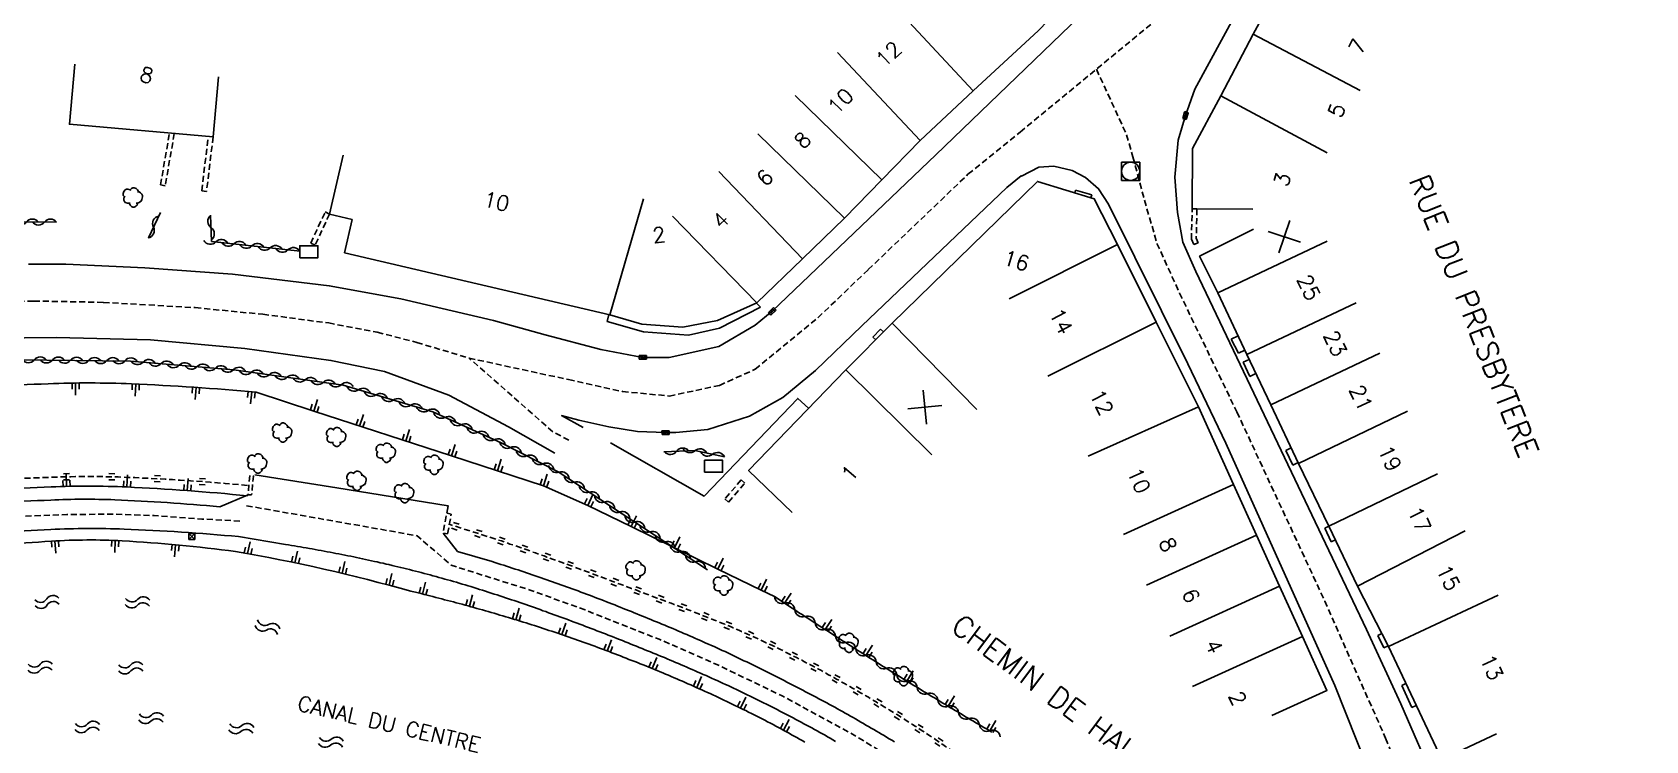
# Model space of a CAD drawing. Header units: millimetres. Extents: x 119599 to 135000, y 124063 to 131000.
# Drawn here: x 134270 to 134403.5, y 130344.7 to 130403.4 of the extents above; entities that cross this region are included whole.
import ezdxf
from ezdxf.enums import TextEntityAlignment as Align

# ---------------------------------------------------------------- set-up
doc = ezdxf.new("R2010")
doc.units = ezdxf.units.MM
doc.linetypes.add('DASHED', pattern=[0.75, 0.5, -0.25])
doc.layers.get('0').update_dxf_attribs({"linetype": 'CONTINUOUS'})
for name, color, linetype in [('W0001', 6, 'DASHED'), ('W0008', 7, 'CONTINUOUS'), ('W0100', 7, 'CONTINUOUS'), ('W0105', 7, 'CONTINUOUS'), ('W0112', 1, 'DASHED'), ('W0211', 2, 'CONTINUOUS'), ('W0220', 5, 'DASHED'), ('W0300', 7, 'CONTINUOUS'), ('W0310', 3, 'CONTINUOUS'), ('W0330', 7, 'CONTINUOUS'), ('W0400', 7, 'CONTINUOUS'), ('W0420', 7, 'CONTINUOUS'), ('W0500', 5, 'DASHED'), ('W0515', 5, 'CONTINUOUS'), ('W0989', 7, 'CONTINUOUS'), ('W0991', 7, 'CONTINUOUS'), ('W1102', 7, 'CONTINUOUS'), ('W1471', 7, 'CONTINUOUS')]:
    doc.layers.add(name, color=color, linetype=linetype)
doc.styles.get("Standard").update_dxf_attribs({"font": 'romans.shx', "width": 0.85})

# ---------------------------------------------------------------- blocks, each defined once
blk = doc.blocks.new('t220o')
at = {"color": 0, "linetype": 'Continuous'}
for p, q in [((-0.25, 0.25), (0.25, 0.25)), ((-0.25, -0.25), (0.25, -0.25))]:
    blk.add_line(p, q, dxfattribs=at)
blk = doc.blocks.new('t500o')
at = {"color": 0, "linetype": 'Continuous'}
for centre, start, end in [((-0.5, 0.625), 216.8699, 323.1301), ((0.5, -0.125), 36.8699, 143.1301), ((0.5, -0.625), 36.8699, 143.1301), ((-0.5, 0.125), 216.8699, 323.1301)]:
    blk.add_arc(centre, 0.625, start, end, dxfattribs=at)
blk = doc.blocks.new('t211o')
at = {"color": 0, "linetype": 'Continuous'}
for p, q in [((-0.29, 0.5), (-0.29, 0)), ((0, 1), (0, 0)), ((0.29, 0.5), (0.29, 0))]:
    blk.add_line(p, q, dxfattribs=at)
blk = doc.blocks.new('t330o')
at = {"color": 0, "linetype": 'Continuous'}
for p, q in [((0.25, -0.25), (-0.25, 0.25)), ((-0.25, -0.25), (0.25, 0.25)), ((-0.25, 0.25), (-0.25, -0.25)), ((0.25, 0.25), (-0.25, 0.25)), ((0.25, -0.25), (0.25, 0.25)), ((-0.25, -0.25), (0.25, -0.25)), ((-0.25, -0.25), (-0.25, -0.25))]:
    blk.add_line(p, q, dxfattribs=at)
blk = doc.blocks.new('t991o')
at = {"color": 0, "linetype": 'Continuous'}
for p, q in [((-1, 1), (1, -1)), ((-1, -1), (1, 1))]:
    blk.add_line(p, q, dxfattribs=at)
blk = doc.blocks.new('T400')
for p, q in [((-0.15, 0.3), (0.15, 0.3)), ((-0.15, -0.25), (-0.15, 0.3)), ((-0.15, 0.15), (0.15, 0.15)), ((-0.15, 0), (0.15, 0)), ((0.15, 0.3), (0.15, -0.25)), ((-0.15, -0.15), (0.15, -0.15)), ((-0.15, -0.25), (-0.15, -0.3)), ((-0.15, -0.3), (0.15, -0.3)), ((0.15, -0.3), (0.15, -0.25))]:
    blk.add_line(p, q)
blk = doc.blocks.new('T420')
for p, q in [((0.75, 0.75), (-0.75, 0.75)), ((-0.75, 0.75), (-0.75, -0.75)), ((0.75, 0.75), (0.75, -0.75)), ((0.75, -0.75), (-0.75, -0.75))]:
    blk.add_line(p, q)
blk.add_ellipse((0, 0), major_axis=(-0.53, 0.53), ratio=1, start_param=3.926991, end_param=10.210176)
blk = doc.blocks.new('T300')
for p, q in [((-0.8, 0.51), (-0.86, 0.34)), ((-0.86, 0.34), (-0.86, 0.17)), ((-0.86, 0.17), (-0.74, 0.06)), ((-0.69, 0.63), (-0.8, 0.51)), ((-0.8, -0.06), (-0.74, 0.06)), ((-0.74, 0.06), (-0.69, 0.11)), ((-0.57, 0.69), (-0.69, 0.63)), ((-0.46, 0.69), (-0.57, 0.69)), ((-0.29, 0.63), (-0.46, 0.69)), ((-0.29, 0.63), (-0.17, 0.74)), ((-0.23, 0.57), (-0.29, 0.63)), ((-0.17, 0.74), (-0.06, 0.8)), ((-0.06, 0.8), (0.06, 0.8)), ((0.06, 0.8), (0.23, 0.74)), ((0.23, 0.74), (0.34, 0.63)), ((0.34, 0.63), (0.4, 0.51)), ((0.46, 0.46), (0.34, 0.46)), ((0.4, 0.51), (0.4, 0.46)), ((0.57, 0.4), (0.46, 0.46)), ((0.57, 0.4), (0.69, 0.29)), ((0.69, 0.29), (0.74, 0.17)), ((0.74, 0.06), (0.69, -0.17)), ((0.74, 0.17), (0.74, 0.06)), ((-0.8, -0.17), (-0.8, -0.06)), ((-0.8, -0.23), (-0.8, -0.17)), ((-0.74, -0.34), (-0.8, -0.23)), ((-0.69, -0.4), (-0.74, -0.34)), ((-0.51, -0.46), (-0.69, -0.4)), ((-0.4, -0.46), (-0.51, -0.46)), ((-0.4, -0.46), (-0.34, -0.46)), ((-0.34, -0.46), (-0.34, -0.4)), ((-0.34, -0.51), (-0.34, -0.46)), ((-0.29, -0.63), (-0.34, -0.51)), ((-0.17, -0.74), (-0.29, -0.63)), ((-0.06, -0.8), (-0.17, -0.74)), ((0.06, -0.8), (-0.06, -0.8)), ((0.17, -0.74), (0.06, -0.8)), ((0.23, -0.69), (0.17, -0.74)), ((0.29, -0.46), (0.23, -0.46)), ((0.29, -0.63), (0.23, -0.69)), ((0.46, -0.4), (0.29, -0.46)), ((0.34, -0.51), (0.29, -0.63)), ((0.34, -0.51), (0.34, -0.46)), ((0.57, -0.34), (0.46, -0.4)), ((0.63, -0.29), (0.57, -0.34)), ((0.69, -0.17), (0.63, -0.29))]:
    blk.add_line(p, q)
blk = doc.blocks.new('t310o')
at = {"color": 0, "linetype": 'Continuous'}
for centre, start, end in [((-0.5, 0.38), 216.8699, 323.1304), ((0.5, -0.37), 36.8699, 143.1303)]:
    blk.add_arc(centre, 0.625, start, end, dxfattribs=at)
blk = doc.blocks.new('T1471')
at = {"color": 0, "linetype": 'Continuous', "flags": 128}
blk.add_lwpolyline([(-0.75, -0.5), (-0.75, 0.5), (0.75, 0.5), (0.75, -0.5), (-0.75, -0.5)], dxfattribs=at)

msp = doc.modelspace()

# ---------------------------------------------------------------- linework, layer by layer
at = {"layer": 'W0001'}
for points in [[(134262.13, 130380.89), (134270.15, 130381.12), (134275.91, 130381.01), (134283.49, 130380.57), (134289.09, 130380.02), (134294.55, 130379.3), (134298.57, 130378.54), (134301.84, 130377.69), (134306.17, 130376.39), (134314.4, 130374.61), (134318.85, 130373.63), (134322.74, 130373.25), (134326.88, 130374.13), (134329.84, 130375.47), (134335.03, 130379.73), (134339.2, 130383.72), (134347.45, 130391.61), (134351.78, 130395.11), (134364.37, 130405.51), (134367.24, 130409.71), (134372.88, 130418.33), (134377.03, 130425.38), (134382.49, 130436.35), (134387.29, 130446.33)], [(134358.08, 130400.31), (134360.58, 130394.88), (134361.1, 130393.07), (134362.05, 130389.47), (134363.09, 130385.89), (134364.95, 130381.78), (134369.7, 130371.93), (134376.98, 130356.27), (134382.01, 130344.91), (134387.85, 130330.34), (134393.22, 130316.71), (134398.3, 130303.99), (134405.16, 130288.76), (134407.21, 130286.02), (134413.31, 130277.25), (134415.3, 130271.97), (134417.77, 130265.6), (134420.53, 130258.34), (134423.81, 130245.08), (134426.7, 130237.97), (134430.25, 130230.12), (134437.53, 130226.9), (134445.5, 130220.7)], [(134314.42, 130369.59), (134313.1, 130370.3), (134306.17, 130376.39)]]:
    msp.add_lwpolyline(points, dxfattribs=at)
at = {"layer": 'W0001', "flags": 128}
for points in [[(134151.45, 130328.23), (134165.59, 130333.49), (134169.85, 130334.49), (134173.22, 130335.17), (134176.16, 130335.33), (134179.9, 130335.54), (134184.1, 130335.8), (134188.42, 130336.64), (134193.61, 130337.99), (134207.77, 130343.77), (134213.7, 130346.49), (134220.98, 130350.71), (134230.27, 130355.59), (134233.73, 130357.15), (134237.8, 130358.49), (134242.29, 130359.81), (134245.93, 130360.63), (134249.63, 130361.24), (134255.13, 130362.1), (134260.43, 130362.8), (134263.82, 130363.08), (134267.31, 130363.23), (134272.89, 130363.44), (134276.65, 130363.47), (134280.11, 130363.35), (134284.05, 130363.07), (134287.32, 130362.89)], [(134287.76, 130364.17), (134301.87, 130361.68), (134304.69, 130359.24), (134311.21, 130357.19), (134315.76, 130355.54), (134321.89, 130353.11), (134326.25, 130351.22), (134332.08, 130348.42), (134337.71, 130345.36), (134341.84, 130342.86), (134346.71, 130339.65), (134350.54, 130336.88), (134355.65, 130332.86), (134359.06, 130329.95), (134362.55, 130326.73), (134366.41, 130322.99), (134369.21, 130320.12), (134374.11, 130314.43), (134377.08, 130310.3), (134380.72, 130304.48), (134386.15, 130294.92), (134390.84, 130286.59), (134394.65, 130279.82), (134399.81, 130270.97), (134402.96, 130266.76)]]:
    msp.add_lwpolyline(points, dxfattribs=at)
at = {"layer": 'W0008'}
for points in [[(134384.68, 130447.69), (134378.51, 130434.78), (134376.17, 130430.05), (134373.91, 130426.01), (134370.27, 130420.72), (134365.89, 130415.05), (134361.77, 130410.17), (134358.13, 130406.11), (134344.79, 130393.23), (134331.25, 130380.27), (134329.84, 130379.13), (134326.84, 130377.36), (134322.71, 130376.45), (134320.55, 130376.45), (134317.08, 130377.11), (134312.46, 130378.31), (134308.18, 130379.51), (134300.52, 130381.3), (134294.59, 130382.39), (134286.59, 130383.33), (134279.34, 130383.87), (134272.8, 130384.16), (134269.72, 130384.16)], [(134386.21, 130340.97), (134383.28, 130347.76), (134380.43, 130353.93), (134366.3, 130383.57), (134365.23, 130385.98), (134364.78, 130388.44), (134364.57, 130391.38), (134364.84, 130394.44), (134365.45, 130396.47), (134366.23, 130398.67), (134374.69, 130414.25), (134378.49, 130421.54), (134380.75, 130426.08), (134387.84, 130440.67), (134389.9, 130444.98)], [(134394.07, 130308.33), (134377.81, 130349.28), (134368.79, 130369.36), (134365.63, 130375.93), (134359.07, 130389.15), (134358.25, 130390.41), (134357.18, 130391.35), (134356.07, 130391.93), (134354.55, 130392.29), (134353.31, 130392.2), (134351.87, 130391.46), (134351.84, 130391.49), (134350.67, 130390.51), (134338.68, 130379.07), (134334.83, 130375.37), (134332.13, 130373.13), (134329.37, 130371.58), (134325.92, 130370.49), (134323.28, 130370.23), (134322.43, 130370.22), (134320.11, 130370.32), (134317.74, 130370.69), (134315.24, 130371.26), (134313.82, 130371.63), (134315.61, 130370.66)], [(134313.26, 130368.53), (134309.43, 130370.69), (134304.48, 130373.32), (134299.18, 130375.29), (134294.73, 130376.2), (134287.61, 130377.2), (134279.81, 130377.9), (134272.03, 130378.1), (134264.05, 130378.01), (134257.8, 130377.53), (134254.34, 130377.17), (134250.09, 130376.63), (134243.64, 130375.48), (134237.1, 130374.05), (134230.03, 130372.15), (134223.61, 130370.11), (134216.69, 130367.51), (134215.18, 130366.87)]]:
    msp.add_lwpolyline(points, dxfattribs=at)
at = {"layer": 'W0008', "flags": 128}
for points in [[(134304.32, 130363.55), (134304.45, 130364.15), (134295.23, 130365.65), (134288.43, 130366.72)], [(134341.36, 130344.62), (134341.15, 130344.75), (134340.94, 130344.88), (134340.72, 130345.01), (134340.51, 130345.13), (134340.3, 130345.26), (134340.08, 130345.39), (134339.87, 130345.51), (134339.66, 130345.64), (134339.44, 130345.76), (134339.23, 130345.89), (134339.01, 130346.01), (134338.8, 130346.14), (134338.58, 130346.26), (134338.37, 130346.39), (134338.15, 130346.51), (134337.94, 130346.63), (134337.72, 130346.75), (134337.5, 130346.88), (134337.29, 130347), (134337.07, 130347.12), (134336.85, 130347.24), (134336.64, 130347.36), (134336.42, 130347.48), (134336.2, 130347.6), (134335.98, 130347.72), (134335.76, 130347.84), (134335.55, 130347.95), (134335.33, 130348.07), (134335.11, 130348.19), (134334.89, 130348.31), (134334.67, 130348.42), (134334.45, 130348.54), (134334.23, 130348.66), (134334.01, 130348.77), (134333.79, 130348.89), (134333.57, 130349), (134333.35, 130349.12), (134333.13, 130349.23), (134332.91, 130349.35), (134332.69, 130349.46), (134332.47, 130349.57), (134332.25, 130349.69), (134332.03, 130349.8), (134331.81, 130349.91), (134331.59, 130350.02), (134331.36, 130350.14), (134331.14, 130350.25), (134330.92, 130350.36), (134330.7, 130350.47), (134330.48, 130350.58), (134330.25, 130350.69), (134330.03, 130350.8), (134329.81, 130350.91), (134329.58, 130351.02), (134329.36, 130351.13), (134329.14, 130351.24), (134328.91, 130351.34), (134328.69, 130351.45), (134328.47, 130351.56), (134328.24, 130351.66), (134328.02, 130351.77), (134327.8, 130351.88), (134327.57, 130351.98), (134327.35, 130352.09), (134327.12, 130352.19), (134326.9, 130352.29), (134326.67, 130352.4), (134326.44, 130352.5), (134326.22, 130352.6), (134325.99, 130352.7), (134325.77, 130352.8), (134325.54, 130352.9), (134325.31, 130353), (134325.09, 130353.1), (134324.86, 130353.2), (134324.63, 130353.3), (134324.41, 130353.4), (134324.18, 130353.5), (134323.95, 130353.6), (134323.72, 130353.7), (134323.5, 130353.79), (134323.27, 130353.89), (134323.04, 130353.99), (134322.81, 130354.08), (134322.58, 130354.18), (134322.36, 130354.28), (134322.13, 130354.37), (134321.9, 130354.47), (134321.67, 130354.56), (134321.44, 130354.65), (134321.21, 130354.75), (134320.98, 130354.84), (134320.75, 130354.94), (134320.52, 130355.03), (134320.29, 130355.12), (134320.06, 130355.22), (134319.83, 130355.31), (134319.6, 130355.4), (134319.37, 130355.49), (134319.14, 130355.58), (134318.91, 130355.67), (134318.68, 130355.77), (134318.45, 130355.86), (134318.22, 130355.95), (134317.99, 130356.04), (134317.76, 130356.13), (134317.53, 130356.22), (134317.29, 130356.31), (134317.06, 130356.4), (134316.82, 130356.49), (134316.59, 130356.58), (134316.36, 130356.67), (134316.12, 130356.76), (134315.89, 130356.85), (134315.65, 130356.93), (134315.42, 130357.02), (134315.18, 130357.11), (134314.95, 130357.2), (134314.71, 130357.28), (134314.48, 130357.37), (134314.24, 130357.45), (134314.01, 130357.54), (134313.77, 130357.62), (134313.53, 130357.71), (134313.3, 130357.79), (134313.06, 130357.88), (134312.83, 130357.96), (134312.59, 130358.04), (134312.35, 130358.12), (134312.12, 130358.21), (134311.88, 130358.29), (134311.64, 130358.37), (134311.4, 130358.45), (134311.17, 130358.53), (134310.93, 130358.61), (134310.69, 130358.69), (134310.45, 130358.77), (134310.22, 130358.85), (134309.98, 130358.93), (134309.74, 130359.01), (134309.5, 130359.08), (134309.26, 130359.16), (134309.03, 130359.24), (134308.79, 130359.31), (134308.55, 130359.39), (134308.31, 130359.47), (134308.07, 130359.54), (134305.21, 130360.38), (134304.02, 130361.91)], [(134287.1, 130361.61), (134290.98, 130360.95), (134291.22, 130360.92), (134291.47, 130360.88), (134291.72, 130360.84), (134291.96, 130360.8), (134292.21, 130360.76), (134292.45, 130360.71), (134292.7, 130360.67), (134292.95, 130360.63), (134293.19, 130360.59), (134293.44, 130360.54), (134293.68, 130360.5), (134293.93, 130360.46), (134294.17, 130360.41), (134294.42, 130360.36), (134294.66, 130360.32), (134294.91, 130360.27), (134295.15, 130360.22), (134295.4, 130360.18), (134295.64, 130360.13), (134295.89, 130360.08), (134296.13, 130360.03), (134296.38, 130359.98), (134296.62, 130359.93), (134296.86, 130359.88), (134297.11, 130359.83), (134297.35, 130359.78), (134297.6, 130359.72), (134297.84, 130359.67), (134298.08, 130359.62), (134298.33, 130359.56), (134298.57, 130359.51), (134298.81, 130359.45), (134299.06, 130359.4), (134299.3, 130359.34), (134299.54, 130359.29), (134299.79, 130359.23), (134300.03, 130359.17), (134300.27, 130359.11), (134300.51, 130359.05), (134300.76, 130359), (134301, 130358.94), (134301.24, 130358.88), (134301.48, 130358.81), (134301.73, 130358.75), (134301.97, 130358.69), (134302.21, 130358.63), (134302.45, 130358.56), (134302.7, 130358.5), (134302.94, 130358.44), (134303.18, 130358.37), (134303.43, 130358.3), (134303.67, 130358.24), (134303.91, 130358.17), (134304.15, 130358.1), (134304.39, 130358.03), (134304.63, 130357.97), (134304.88, 130357.9), (134305.12, 130357.83), (134305.36, 130357.75), (134305.6, 130357.68), (134305.84, 130357.61), (134306.08, 130357.54), (134306.32, 130357.47), (134306.56, 130357.39), (134306.8, 130357.32), (134307.04, 130357.24), (134307.28, 130357.17), (134307.52, 130357.09), (134307.76, 130357.02), (134308, 130356.94), (134308.24, 130356.86), (134308.48, 130356.79), (134308.71, 130356.71), (134308.95, 130356.63), (134309.19, 130356.55), (134309.43, 130356.47), (134309.67, 130356.39), (134309.9, 130356.31), (134310.14, 130356.23), (134310.38, 130356.15), (134310.62, 130356.07), (134310.85, 130355.99), (134311.09, 130355.9), (134311.33, 130355.82), (134311.57, 130355.74), (134311.8, 130355.65), (134312.04, 130355.57), (134312.28, 130355.48), (134312.51, 130355.4), (134312.75, 130355.31), (134312.99, 130355.23), (134313.22, 130355.14), (134313.46, 130355.06), (134313.69, 130354.97), (134313.93, 130354.88), (134314.16, 130354.8), (134314.4, 130354.71), (134314.64, 130354.62), (134314.87, 130354.53), (134315.11, 130354.44), (134315.34, 130354.36), (134315.58, 130354.27), (134315.81, 130354.18), (134316.04, 130354.09), (134316.28, 130354), (134316.51, 130353.91), (134316.75, 130353.82), (134316.98, 130353.73), (134317.22, 130353.64), (134317.45, 130353.55), (134317.68, 130353.46), (134317.92, 130353.37), (134318.15, 130353.28), (134318.38, 130353.18), (134318.62, 130353.09), (134318.85, 130353), (134319.08, 130352.91), (134319.32, 130352.82), (134319.55, 130352.72), (134319.78, 130352.63), (134320.01, 130352.54), (134320.25, 130352.44), (134320.48, 130352.35), (134320.71, 130352.25), (134320.94, 130352.16), (134321.18, 130352.07), (134321.41, 130351.97), (134321.64, 130351.87), (134321.87, 130351.78), (134322.1, 130351.68), (134322.33, 130351.59), (134322.56, 130351.49), (134322.8, 130351.39), (134323.03, 130351.3), (134323.26, 130351.2), (134323.49, 130351.1), (134323.72, 130351), (134323.95, 130350.9), (134324.18, 130350.8), (134324.41, 130350.7), (134324.64, 130350.6), (134324.87, 130350.5), (134325.1, 130350.4), (134325.33, 130350.3), (134325.55, 130350.2), (134325.78, 130350.1), (134326.01, 130350), (134326.24, 130349.89), (134326.47, 130349.79), (134326.7, 130349.69), (134326.92, 130349.58), (134327.15, 130349.48), (134327.38, 130349.37), (134327.61, 130349.27), (134327.83, 130349.16), (134328.06, 130349.05), (134328.29, 130348.95), (134328.51, 130348.84), (134328.74, 130348.73), (134328.97, 130348.63), (134329.19, 130348.52), (134329.42, 130348.41), (134329.64, 130348.3), (134329.87, 130348.19), (134330.1, 130348.08), (134330.32, 130347.97), (134330.54, 130347.85), (134330.77, 130347.74), (134330.99, 130347.63), (134331.22, 130347.52), (134331.44, 130347.4), (134331.66, 130347.29), (134331.89, 130347.17), (134332.11, 130347.06), (134332.33, 130346.94), (134332.55, 130346.83), (134332.77, 130346.71), (134332.99, 130346.6), (134333.21, 130346.48), (134333.43, 130346.36), (134333.65, 130346.24), (134333.87, 130346.12), (134334.09, 130346), (134334.31, 130345.89), (134334.53, 130345.77), (134334.75, 130345.64), (134334.96, 130345.52), (134335.18, 130345.4), (134335.4, 130345.28), (134335.62, 130345.16), (134335.83, 130345.03), (134336.05, 130344.91), (134336.26, 130344.79), (134336.48, 130344.66)]]:
    msp.add_lwpolyline(points, dxfattribs=at)
for points in [[(134287.88, 130365.08), (134285.53, 130364.08, 0.012971), (134276.85, 130364.66, 0.021321), (134271.56, 130364.64, 0.001346), (134262.66, 130364.21, 0.007776), (134261.13, 130364.11, 0.013399), (134256.74, 130363.63, 0.00746), (134248.9, 130362.44, 0.025658), (134237.82, 130360, 0.046145), (134231.91, 130357.78, 0.005096), (134225.97, 130354.82, 0.004648), (134219.53, 130351.44), (134211.53, 130347.16), (134208.23, 130346.16), (134206.61, 130346.85)], [(134287.1, 130361.61, 0.013757), (134277.62, 130362.23, 0.021506), (134271.55, 130362.2, 0.001161), (134262.89, 130361.77, 0.007143), (134261.48, 130361.67, 0.013749), (134259.97, 130361.51, 0.001939), (134249.32, 130360.01, 0.033967), (134242.58, 130358.56), (134232.14, 130355.08), (134232.24, 130354.59)]]:
    msp.add_lwpolyline(points, format="xyb", dxfattribs=at)
at = {"layer": 'W0100'}
for p, q in [((134295.74, 130393.19), (134294.61, 130388.32)), ((134296.49, 130387.88), (134294.61, 130388.32)), ((134296.49, 130387.88), (134295.85, 130385.11))]:
    msp.add_line(p, q, dxfattribs=at)
for points in [[(134371.01, 130388.72), (134366.01, 130388.74), (134366.03, 130393.75), (134368.38, 130398.12), (134371.06, 130403.21), (134373.96, 130408.62), (134376.83, 130414.03), (134382.5, 130424.6), (134386.47, 130432.06), (134390.18, 130439.24), (134392.7, 130444.16)], [(134357.11, 130407.53), (134353.28, 130403.53), (134347.87, 130398.51), (134343.5, 130394.41), (134340.32, 130391.15), (134337.24, 130387.98), (134333.75, 130384.62), (134329.98, 130380.96), (134326.73, 130379.51), (134323.85, 130378.96), (134320.47, 130379.2), (134317.81, 130379.97), (134295.85, 130385.11)], [(134285.43, 130399.68), (134284.99, 130394.7), (134273.1, 130395.75), (134273.54, 130400.73)], [(134372.6, 130346.81), (134377.15, 130348.87), (134375.14, 130353.33), (134373.24, 130357.5), (134371.32, 130361.73), (134369.42, 130365.92), (134366.52, 130372.37), (134363.02, 130379.37), (134359.81, 130385.79), (134357.9, 130389.58), (134353.2, 130391.02), (134341.19, 130379.29), (134337.35, 130375.41), (134329.3, 130367.08), (134332.89, 130363.61)], [(134391.17, 130345.28), (134386.65, 130343.15), (134382.26, 130352.51), (134379.68, 130357.52), (134377.3, 130362.47), (134374.8, 130367.67), (134372.5, 130372.53), (134370.53, 130376.7), (134368.12, 130381.79), (134366.61, 130384.83), (134371.08, 130387.06)]]:
    msp.add_lwpolyline(points, dxfattribs=at)
at = {"layer": 'W0105'}
for p, q in [((134356.28, 130390.07), (134356.35, 130390.3)), ((134356.35, 130390.3), (134357.69, 130389.91)), ((134357.62, 130389.66), (134357.69, 130389.91)), ((134329.94, 130380.94), (134330.27, 130380.6)), ((134317.72, 130379.99), (134317.59, 130379.41)), ((134340.22, 130378.8), (134339.59, 130378.13)), ((134339.82, 130377.91), (134339.59, 130378.13)), ((134340.46, 130378.56), (134340.22, 130378.8)), ((134369.8, 130378.24), (134369.22, 130377.97)), ((134369.22, 130377.97), (134369.83, 130376.79)), ((134370.36, 130377.05), (134369.83, 130376.79)), ((134370.72, 130376.29), (134370.22, 130376.06)), ((134370.22, 130376.06), (134370.76, 130374.88)), ((134371.27, 130375.13), (134370.76, 130374.88)), ((134374.2, 130368.95), (134373.76, 130368.74)), ((134373.76, 130368.74), (134374.33, 130367.53)), ((134374.77, 130367.74), (134374.33, 130367.53)), ((134377.3, 130362.47), (134376.98, 130362.32)), ((134376.98, 130362.32), (134377.51, 130361.18)), ((134377.85, 130361.34), (134377.51, 130361.18)), ((134381.7, 130353.59), (134381.37, 130353.42)), ((134381.37, 130353.42), (134381.85, 130352.39)), ((134382.22, 130352.58), (134381.85, 130352.39)), ((134383.69, 130349.46), (134383.34, 130349.29)), ((134383.34, 130349.29), (134384.18, 130347.47)), ((134384.54, 130347.64), (134384.18, 130347.47))]:
    msp.add_line(p, q, dxfattribs=at)
for points in [[(134317.59, 130379.41), (134320.6, 130378.56), (134324.31, 130378.3), (134326.88, 130378.87), (134330.27, 130380.6)], [(134334.25, 130372.26), (134333.37, 130373.06), (134325.63, 130364.97), (134317.86, 130369.39)]]:
    msp.add_lwpolyline(points, dxfattribs=at)
at = {"layer": 'W0112'}
for p, q in [((134280.64, 130390.73), (134281.37, 130395.02)), ((134281.77, 130394.99), (134281.03, 130390.66)), ((134284.04, 130390.24), (134284.59, 130394.74)), ((134284.99, 130394.7), (134284.44, 130390.19)), ((134281.03, 130390.66), (134280.64, 130390.73)), ((134284.44, 130390.19), (134284.04, 130390.24)), ((134365.94, 130386.24), (134366, 130388.75)), ((134294.62, 130388.32), (134293.42, 130385.74)), ((134293.42, 130385.74), (134293.06, 130385.91)), ((134366.14, 130385.79), (134365.94, 130386.24)), ((134328.69, 130366.31), (134327.33, 130364.73)), ((134327.33, 130364.73), (134327.64, 130364.47))]:
    msp.add_line(p, q, dxfattribs=at)
for points in [[(134293.06, 130385.91), (134294.26, 130388.49), (134294.62, 130388.32)], [(134366, 130388.75), (134366.4, 130388.74), (134366.34, 130386.32)], [(134366.34, 130386.32), (134366.5, 130385.95), (134366.14, 130385.79)], [(134327.64, 130364.47), (134328.99, 130366.05), (134328.69, 130366.31)]]:
    msp.add_lwpolyline(points, dxfattribs=at)
at = {"layer": 'W0112', "flags": 128}
for points in [[(134288.02, 130366.66), (134287.88, 130365.08), (134288.17, 130365.06), (134288.32, 130366.63)], [(134304.39, 130361.85), (134304.69, 130363.48), (134304.32, 130363.55), (134304.02, 130361.91)]]:
    msp.add_lwpolyline(points, close=True, dxfattribs=at)
at = {"layer": 'W0211'}
msp.add_lwpolyline([(134288.56, 130373.56, 0.012715), (134278.23, 130374.26, 0.020265), (134271.35, 130374.27, 0.000986), (134262.07, 130373.89, 0.005645), (134260.28, 130373.79, 0.012507), (134254.98, 130373.31, 0.008206), (134247.29, 130372.29, 0.033097), (134236.12, 130369.86, 0.04443), (134227.61, 130366.56, 0.006027), (134220.57, 130362.98, 0.007144), (134214.65, 130359.77), (134205.02, 130354.37), (134204.13, 130353.88), (134198.62, 130352.21)], format="xyb", dxfattribs=at)
at = {"layer": 'W0211', "flags": 128}
msp.add_lwpolyline([(134288.56, 130373.56), (134293.31, 130372.01), (134304.72, 130368.3), (134312.33, 130365.82), (134315.98, 130364.2), (134319.57, 130362.44), (134323.17, 130360.69), (134326.76, 130358.93), (134330.35, 130357.18), (134331.45, 130356.65), (134331.65, 130356.51), (134331.86, 130356.37), (134332.07, 130356.24), (134332.28, 130356.1), (134332.48, 130355.96), (134332.69, 130355.83), (134332.9, 130355.69), (134333.11, 130355.56), (134333.31, 130355.42), (134333.52, 130355.28), (134333.73, 130355.15), (134333.94, 130355.01), (134334.15, 130354.88), (134334.36, 130354.74), (134334.56, 130354.61), (134334.77, 130354.47), (134334.98, 130354.34), (134335.19, 130354.2), (134335.4, 130354.07), (134335.61, 130353.93), (134335.82, 130353.8), (134336.03, 130353.66), (134336.23, 130353.53), (134336.44, 130353.4), (134336.65, 130353.26), (134336.86, 130353.13), (134337.07, 130352.99), (134337.28, 130352.86), (134337.49, 130352.73), (134337.7, 130352.59), (134337.91, 130352.46), (134338.12, 130352.33), (134338.33, 130352.19), (134338.54, 130352.06), (134338.75, 130351.93), (134338.96, 130351.8), (134339.17, 130351.66), (134339.38, 130351.53), (134339.59, 130351.4), (134339.8, 130351.27), (134340.01, 130351.13), (134340.22, 130351), (134340.43, 130350.87), (134340.64, 130350.74), (134340.85, 130350.61), (134341.06, 130350.48), (134341.27, 130350.34), (134341.48, 130350.21), (134341.69, 130350.08), (134341.91, 130349.95), (134342.12, 130349.82), (134342.33, 130349.69), (134342.54, 130349.56), (134342.76, 130349.42), (134342.97, 130349.29), (134343.18, 130349.16), (134343.4, 130349.03), (134343.61, 130348.9), (134343.82, 130348.77), (134344.04, 130348.64), (134344.25, 130348.51), (134344.46, 130348.38), (134344.68, 130348.25), (134344.89, 130348.12), (134345.11, 130347.99), (134345.32, 130347.86), (134345.53, 130347.73), (134345.75, 130347.6), (134345.96, 130347.47), (134346.18, 130347.34), (134346.39, 130347.22), (134346.61, 130347.09), (134346.82, 130346.96), (134347.04, 130346.83), (134347.25, 130346.7), (134347.47, 130346.58), (134347.68, 130346.45), (134347.9, 130346.32), (134348.11, 130346.19), (134348.33, 130346.07), (134348.55, 130345.94), (134348.76, 130345.81), (134348.98, 130345.69), (134349.19, 130345.56), (134349.41, 130345.43)], dxfattribs=at)
msp.add_lwpolyline([(134287.82, 130364.99, 0.013766), (134277.86, 130365.72, 0.021868), (134271.58, 130365.73, 0.00102), (134262.38, 130365.32, 0.006016), (134260.82, 130365.22, 0.011624), (134256.03, 130364.77, 0.007467), (134248.6, 130363.79, 0.031343), (134238.22, 130361.58, 0.045042), (134231.31, 130358.96, 0.005879), (134224.71, 130355.66, 0.006485), (134218.81, 130352.52), (134208.36, 130346.78), (134207.92, 130347.12)], format="xyb", dxfattribs=at)
at = {"layer": 'W0220', "flags": 128}
msp.add_lwpolyline([(134287.84, 130365.85, 0.012715), (134277.9, 130366.52, 0.020265), (134271.65, 130366.53, 0.000986), (134262.4, 130366.15, 0.005645), (134260.78, 130366.07, 0.012507), (134255.88, 130365.62, 0.008206), (134248.43, 130364.63, 0.033097), (134238.26, 130362.42, 0.04443), (134231.03, 130359.62, 0.006027), (134224.16, 130356.12, 0.007144), (134218.44, 130353.02), (134207.92, 130347.12)], format="xyb", dxfattribs=at)
msp.add_lwpolyline([(134381.23, 130309.14), (134381.1, 130309.35), (134380.97, 130309.56), (134380.84, 130309.78), (134380.7, 130309.99), (134380.57, 130310.2), (134380.44, 130310.41), (134380.3, 130310.62), (134380.17, 130310.83), (134380.03, 130311.04), (134379.9, 130311.25), (134379.76, 130311.46), (134379.63, 130311.67), (134379.49, 130311.88), (134379.35, 130312.09), (134379.21, 130312.3), (134379.07, 130312.5), (134378.93, 130312.71), (134378.79, 130312.92), (134378.65, 130313.12), (134378.51, 130313.33), (134378.36, 130313.53), (134378.22, 130313.74), (134378.08, 130313.94), (134377.93, 130314.15), (134377.79, 130314.35), (134377.64, 130314.55), (134377.5, 130314.76), (134377.35, 130314.96), (134377.2, 130315.16), (134377.05, 130315.36), (134376.9, 130315.56), (134376.75, 130315.76), (134376.6, 130315.96), (134376.45, 130316.16), (134376.3, 130316.36), (134376.15, 130316.55), (134376, 130316.75), (134375.85, 130316.94), (134375.69, 130317.14), (134375.54, 130317.33), (134375.38, 130317.52), (134375.23, 130317.71), (134375.07, 130317.91), (134374.91, 130318.1), (134374.75, 130318.29), (134374.59, 130318.47), (134374.43, 130318.66), (134374.27, 130318.85), (134374.11, 130319.04), (134373.95, 130319.23), (134373.78, 130319.41), (134373.62, 130319.6), (134373.46, 130319.78), (134373.29, 130319.97), (134373.12, 130320.15), (134372.96, 130320.33), (134372.79, 130320.52), (134372.62, 130320.7), (134372.45, 130320.89), (134372.27, 130321.07), (134372.1, 130321.25), (134371.93, 130321.43), (134371.76, 130321.62), (134371.59, 130321.8), (134371.41, 130321.98), (134371.24, 130322.16), (134371.06, 130322.34), (134370.89, 130322.52), (134370.71, 130322.7), (134370.54, 130322.87), (134370.36, 130323.05), (134370.19, 130323.23), (134370.01, 130323.41), (134369.83, 130323.58), (134369.66, 130323.76), (134369.48, 130323.94), (134369.3, 130324.11), (134369.12, 130324.29), (134368.95, 130324.47), (134368.77, 130324.64), (134368.59, 130324.82), (134368.41, 130324.99), (134368.23, 130325.17), (134368.05, 130325.34), (134367.87, 130325.52), (134367.69, 130325.69), (134367.51, 130325.86), (134367.33, 130326.04), (134367.15, 130326.21), (134366.97, 130326.39), (134366.79, 130326.56), (134366.61, 130326.74), (134366.43, 130326.91), (134366.25, 130327.08), (134366.07, 130327.26), (134365.89, 130327.43), (134365.71, 130327.6), (134365.53, 130327.78), (134365.35, 130327.95), (134365.17, 130328.13), (134364.99, 130328.3), (134364.81, 130328.47), (134364.63, 130328.65), (134364.45, 130328.82), (134364.27, 130328.99), (134364.09, 130329.17), (134363.91, 130329.34), (134363.73, 130329.51), (134363.55, 130329.69), (134363.37, 130329.86), (134363.19, 130330.03), (134363.01, 130330.2), (134362.83, 130330.38), (134362.65, 130330.55), (134362.47, 130330.72), (134362.29, 130330.89), (134362.1, 130331.06), (134361.92, 130331.23), (134361.74, 130331.4), (134361.56, 130331.58), (134361.37, 130331.74), (134361.19, 130331.91), (134361.01, 130332.08), (134360.82, 130332.25), (134360.64, 130332.42), (134360.45, 130332.59), (134360.27, 130332.76), (134360.08, 130332.92), (134359.89, 130333.09), (134359.71, 130333.25), (134359.52, 130333.42), (134359.33, 130333.59), (134359.14, 130333.75), (134358.95, 130333.92), (134358.76, 130334.08), (134358.56, 130334.25), (134358.37, 130334.41), (134358.18, 130334.58), (134357.99, 130334.74), (134357.79, 130334.9), (134357.6, 130335.07), (134357.41, 130335.23), (134357.21, 130335.39), (134357.02, 130335.55), (134356.82, 130335.71), (134356.63, 130335.88), (134356.43, 130336.04), (134356.24, 130336.2), (134356.04, 130336.36), (134355.84, 130336.51), (134355.65, 130336.67), (134355.45, 130336.83), (134355.25, 130336.99), (134355.05, 130337.15), (134354.85, 130337.3), (134354.66, 130337.46), (134354.46, 130337.62), (134354.26, 130337.77), (134354.06, 130337.93), (134353.86, 130338.08), (134353.66, 130338.23), (134353.46, 130338.39), (134353.26, 130338.54), (134353.06, 130338.7), (134352.86, 130338.85), (134352.66, 130339), (134352.46, 130339.16), (134352.26, 130339.31), (134352.06, 130339.47), (134351.86, 130339.62), (134351.67, 130339.77), (134351.47, 130339.92), (134351.27, 130340.08), (134351.07, 130340.23), (134350.87, 130340.38), (134350.66, 130340.54), (134350.46, 130340.69), (134350.26, 130340.84), (134350.06, 130340.99), (134349.86, 130341.14), (134349.66, 130341.29), (134349.46, 130341.44), (134349.26, 130341.59), (134349.06, 130341.75), (134348.85, 130341.9), (134348.65, 130342.04), (134348.45, 130342.19), (134348.25, 130342.34), (134348.04, 130342.49), (134347.84, 130342.64), (134347.64, 130342.79), (134347.43, 130342.94), (134347.23, 130343.08), (134347.02, 130343.23), (134346.82, 130343.38), (134346.61, 130343.52), (134346.41, 130343.67), (134346.2, 130343.81), (134346, 130343.96), (134345.79, 130344.1), (134345.58, 130344.24), (134345.38, 130344.39), (134345.17, 130344.53), (134344.96, 130344.67), (134344.75, 130344.81), (134344.55, 130344.95), (134344.34, 130345.09), (134344.13, 130345.23), (134343.92, 130345.37), (134343.71, 130345.51), (134343.5, 130345.65), (134343.28, 130345.79), (134343.07, 130345.92), (134342.86, 130346.06), (134342.65, 130346.2), (134342.43, 130346.33), (134342.22, 130346.47), (134342.01, 130346.6), (134341.79, 130346.74), (134341.58, 130346.87), (134341.37, 130347), (134341.15, 130347.14), (134340.94, 130347.27), (134340.72, 130347.4), (134340.51, 130347.53), (134340.29, 130347.66), (134340.07, 130347.79), (134339.86, 130347.92), (134339.64, 130348.05), (134339.42, 130348.18), (134339.21, 130348.31), (134338.99, 130348.44), (134338.77, 130348.57), (134338.55, 130348.69), (134338.34, 130348.82), (134338.12, 130348.95), (134337.9, 130349.07), (134337.68, 130349.2), (134337.46, 130349.32), (134337.24, 130349.45), (134337.02, 130349.57), (134336.8, 130349.69), (134336.58, 130349.82), (134336.36, 130349.94), (134336.14, 130350.06), (134335.92, 130350.18), (134335.7, 130350.3), (134335.48, 130350.42), (134335.26, 130350.54), (134335.03, 130350.66), (134334.81, 130350.78), (134334.59, 130350.9), (134334.37, 130351.02), (134334.14, 130351.13), (134333.92, 130351.25), (134333.69, 130351.37), (134333.47, 130351.48), (134333.25, 130351.6), (134333.02, 130351.71), (134332.8, 130351.83), (134332.57, 130351.94), (134332.34, 130352.05), (134332.12, 130352.17), (134331.89, 130352.28), (134331.67, 130352.39), (134331.44, 130352.5), (134331.21, 130352.61), (134330.98, 130352.72), (134330.76, 130352.83), (134330.53, 130352.94), (134330.3, 130353.04), (134330.08, 130353.15), (134329.85, 130353.25), (134329.62, 130353.36), (134329.39, 130353.46), (134329.16, 130353.56), (134328.93, 130353.66), (134328.71, 130353.76), (134328.48, 130353.86), (134328.25, 130353.96), (134328.02, 130354.06), (134327.79, 130354.16), (134327.55, 130354.25), (134327.32, 130354.35), (134327.09, 130354.45), (134326.86, 130354.54), (134326.63, 130354.64), (134326.4, 130354.73), (134326.17, 130354.82), (134325.93, 130354.92), (134325.7, 130355.01), (134325.47, 130355.1), (134325.24, 130355.19), (134325, 130355.28), (134324.77, 130355.37), (134324.54, 130355.46), (134324.3, 130355.55), (134324.07, 130355.64), (134323.84, 130355.73), (134323.6, 130355.82), (134323.37, 130355.91), (134323.13, 130356), (134322.9, 130356.09), (134322.67, 130356.17), (134322.43, 130356.26), (134322.2, 130356.35), (134321.96, 130356.44), (134321.73, 130356.52), (134321.5, 130356.61), (134321.26, 130356.7), (134321.03, 130356.79), (134320.79, 130356.87), (134320.56, 130356.96), (134320.32, 130357.05), (134320.09, 130357.14), (134319.86, 130357.23), (134319.62, 130357.31), (134319.39, 130357.4), (134319.15, 130357.49), (134318.92, 130357.58), (134318.68, 130357.67), (134318.45, 130357.75), (134318.22, 130357.84), (134317.98, 130357.93), (134317.75, 130358.02), (134317.52, 130358.11), (134317.28, 130358.2), (134317.05, 130358.29), (134316.82, 130358.37), (134316.59, 130358.46), (134316.35, 130358.55), (134316.12, 130358.64), (134315.88, 130358.72), (134315.65, 130358.81), (134315.42, 130358.9), (134315.18, 130358.98), (134314.95, 130359.07), (134314.72, 130359.16), (134314.48, 130359.24), (134314.25, 130359.33), (134314.01, 130359.41), (134313.78, 130359.5), (134313.55, 130359.58), (134313.31, 130359.67), (134313.08, 130359.75), (134312.84, 130359.84), (134312.61, 130359.92), (134312.37, 130360.01), (134312.14, 130360.09), (134311.9, 130360.17), (134311.67, 130360.26), (134311.43, 130360.34), (134311.2, 130360.43), (134310.96, 130360.51), (134310.73, 130360.59), (134310.49, 130360.67), (134310.26, 130360.76), (134310.02, 130360.84), (134309.79, 130360.92), (134309.55, 130361), (134309.32, 130361.09), (134309.08, 130361.17), (134308.85, 130361.25), (134308.61, 130361.33), (134304.53, 130362.63)], dxfattribs=at)
at = {"layer": 'W0310'}
msp.add_line((134279.63, 130386.34), (134280.63, 130388.46), dxfattribs=at)
for points in [[(134272.03, 130387.65), (134267.29, 130387.68), (134260.37, 130387.49), (134253.9, 130387.19)], [(134292.18, 130385.24), (134284.86, 130386.06), (134284.77, 130388.24)], [(134261.7, 130375.96), (134261.7, 130375.96), (134268.92, 130376.26), (134278.14, 130376.15), (134286.7, 130375.42), (134295.74, 130374.15), (134303.16, 130371.93), (134308.81, 130369.38), (134313.55, 130366.98), (134325.9, 130358.87)], [(134327.3, 130368.23), (134324.84, 130368.73), (134322.28, 130368.63)]]:
    msp.add_lwpolyline(points, dxfattribs=at)
at = {"layer": 'W0515', "flags": 128}
for points in [[(134286.85, 130360.38, 0.018893), (134277.47, 130361.26, 0.030311), (134271.6, 130361.23, 0.001068), (134263.19, 130360.67, 0.005408), (134261.53, 130360.53, 0.007966), (134259.8, 130360.35, 0.001348), (134249.59, 130359.06, 0.037505), (134242.9, 130357.68, 0.025753), (134232.42, 130354.12)], [(134286.85, 130360.38, -0.025171), (134301.35, 130357.1), (134301.47, 130357.07), (134301.72, 130357.01), (134301.96, 130356.95), (134302.2, 130356.89), (134302.45, 130356.83), (134302.69, 130356.77), (134302.93, 130356.71), (134303.17, 130356.64), (134303.42, 130356.58), (134303.66, 130356.52), (134303.9, 130356.46), (134304.14, 130356.39), (134304.38, 130356.33), (134304.63, 130356.26), (134304.87, 130356.2), (134305.11, 130356.14), (134305.35, 130356.07), (134305.59, 130356.01), (134305.83, 130355.94), (134306.08, 130355.87), (134306.32, 130355.81), (134306.56, 130355.74), (134306.8, 130355.67), (134307.04, 130355.6), (134307.28, 130355.54), (134307.52, 130355.47), (134307.76, 130355.4), (134308, 130355.33), (134308.24, 130355.26), (134308.48, 130355.19), (134308.72, 130355.12), (134308.96, 130355.05), (134309.2, 130354.98), (134309.44, 130354.91), (134309.68, 130354.83), (134309.92, 130354.76), (134310.16, 130354.69), (134310.4, 130354.61), (134310.64, 130354.54), (134310.88, 130354.47), (134311.12, 130354.39), (134311.36, 130354.32), (134311.59, 130354.24), (134311.83, 130354.16), (134312.07, 130354.09), (134312.31, 130354.01), (134312.55, 130353.93), (134312.78, 130353.85), (134313.02, 130353.77), (134313.26, 130353.7), (134313.5, 130353.62), (134313.73, 130353.53), (134313.97, 130353.45), (134314.21, 130353.37), (134314.44, 130353.29), (134314.68, 130353.21), (134314.92, 130353.12), (134315.15, 130353.04), (134315.39, 130352.96), (134315.62, 130352.87), (134315.86, 130352.79), (134316.1, 130352.7), (134316.33, 130352.61), (134316.57, 130352.53), (134316.81, 130352.44), (134317.04, 130352.35), (134317.28, 130352.26), (134317.52, 130352.18), (134317.75, 130352.09), (134317.99, 130352), (134318.22, 130351.91), (134318.46, 130351.82), (134318.69, 130351.73), (134318.93, 130351.64), (134319.16, 130351.55), (134319.4, 130351.45), (134319.63, 130351.36), (134319.87, 130351.27), (134320.1, 130351.18), (134320.33, 130351.08), (134320.57, 130350.99), (134320.8, 130350.9), (134321.04, 130350.8), (134321.27, 130350.71), (134321.5, 130350.61), (134321.73, 130350.52), (134321.97, 130350.42), (134322.2, 130350.32), (134322.43, 130350.23), (134322.66, 130350.13), (134322.9, 130350.03), (134323.13, 130349.93), (134323.36, 130349.83), (134323.59, 130349.73), (134323.82, 130349.63), (134324.05, 130349.53), (134324.28, 130349.43), (134324.51, 130349.33), (134324.74, 130349.23), (134324.97, 130349.13), (134325.2, 130349.02), (134325.43, 130348.92), (134325.66, 130348.82), (134325.89, 130348.71), (134326.12, 130348.61), (134326.35, 130348.5), (134326.58, 130348.4), (134326.81, 130348.29), (134327.03, 130348.18), (134327.26, 130348.07), (134327.49, 130347.97), (134327.72, 130347.86), (134327.94, 130347.75), (134328.17, 130347.64), (134328.4, 130347.53), (134328.62, 130347.42), (134328.85, 130347.31), (134329.08, 130347.2), (134329.3, 130347.08), (134329.53, 130346.97), (134329.75, 130346.86), (134329.98, 130346.74), (134330.2, 130346.63), (134330.43, 130346.51), (134330.65, 130346.4), (134330.87, 130346.28), (134331.1, 130346.16), (134331.32, 130346.05), (134331.54, 130345.93), (134331.76, 130345.81), (134331.98, 130345.69), (134332.2, 130345.57), (134332.42, 130345.45), (134332.64, 130345.33), (134332.86, 130345.21), (134333.08, 130345.09), (134333.3, 130344.97), (134333.52, 130344.84), (134333.74, 130344.72), (134333.95, 130344.6)]]:
    msp.add_lwpolyline(points, format="xyb", dxfattribs=at)
at = {"layer": 'W1102'}
for p, q in [((134347.87, 130398.51), (134341.06, 130405.84)), ((134371.06, 130403.21), (134379.91, 130398.55)), ((134343.5, 130394.41), (134336.65, 130401.69)), ((134340.32, 130391.15), (134333.16, 130398.13)), ((134368.38, 130398.12), (134377.18, 130393.38)), ((134337.24, 130387.98), (134330.07, 130394.95)), ((134333.75, 130384.62), (134326.82, 130391.83)), ((134317.81, 130379.97), (134320.61, 130389.57)), ((134329.98, 130380.96), (134323.01, 130388.14)), ((134359.81, 130385.79), (134350.86, 130381.31)), ((134368.12, 130381.79), (134377.16, 130386.07)), ((134370.53, 130376.7), (134379.57, 130380.98)), ((134341.19, 130379.29), (134348.17, 130372.14)), ((134363.02, 130379.37), (134354.07, 130374.9)), ((134372.5, 130372.53), (134381.54, 130376.81)), ((134337.35, 130375.41), (134344.45, 130368.38)), ((134366.52, 130372.37), (134357.4, 130368.26)), ((134374.8, 130367.67), (134383.82, 130372)), ((134369.42, 130365.92), (134360.31, 130361.8)), ((134377.3, 130362.47), (134386.31, 130366.81)), ((134371.32, 130361.73), (134362.22, 130357.59)), ((134379.68, 130357.52), (134388.58, 130362.09)), ((134373.24, 130357.5), (134364.14, 130353.36)), ((134382.26, 130352.51), (134391.31, 130356.76)), ((134375.14, 130353.33), (134366.03, 130349.21))]:
    msp.add_line(p, q, dxfattribs=at)

# ---------------------------------------------------------------- block references
at = {"layer": 'W0211'}
for p, rotation in [((134273.6, 130374.33), 180.7124571089442), ((134278.59, 130374.24), 177.4854895712643), ((134283.58, 130373.96), 176.0800066385929), ((134288.18, 130373.59), 174.674523705916), ((134293.31, 130372.01), 341.971053995296), ((134297.11, 130370.77), 341.971053995296), ((134300.92, 130369.54), 341.971053995296), ((134304.72, 130368.3), 341.971053995296), ((134308.52, 130367.06), 341.971053995296), ((134272.86, 130365.77), 1.406609166409061), ((134277.86, 130365.72), 357.4257141999796), ((134282.84, 130365.42), 355.8436653764374), ((134312.33, 130365.82), 341.971053995296), ((134315.98, 130364.2), 333.9757658133579), ((134319.57, 130362.44), 333.9757658133579), ((134271.9, 130361.25), 183.382952813804), ((134276.89, 130361.29), 177.4750575176656), ((134281.88, 130360.93), 174.7590378388839), ((134287.83, 130360.2), 347.2754463957382), ((134291.76, 130359.44), 347.2754463957382), ((134323.17, 130360.69), 333.9757658133579), ((134295.67, 130358.57), 347.2754463957382), ((134326.76, 130358.93), 333.9757658133579), ((134299.55, 130357.59), 347.2754463957382), ((134302.32, 130356.86), 345.842116536153), ((134330.35, 130357.18), 333.9757658133579), ((134306.19, 130355.84), 344.5815206832631), ((134332.28, 130356.1), 326.7299447790549), ((134310.03, 130354.73), 343.0160787477051), ((134313.84, 130353.5), 341.1479970936134), ((134335.63, 130353.92), 327.2319595007158), ((134317.6, 130352.14), 339.3598708504014), ((134339.01, 130351.77), 327.7339983158476), ((134321.32, 130350.68), 337.7453722104183), ((134325, 130349.11), 335.8926486145175), ((134342.4, 130349.64), 328.2595145572229), ((134328.63, 130347.42), 333.805464880321), ((134345.81, 130347.56), 329.0125402118582), ((134332.18, 130345.58), 331.5543483607669), ((134349.26, 130345.53), 329.7655577279276)]:
    msp.add_blockref('t211o', p, dxfattribs=dict(at, rotation=rotation))
at = {"layer": 'W0220'}
for p, rotation in [((134272.86, 130366.57), 181.3315277084771), ((134276.61, 130366.57), 178.5462774833586), ((134280.36, 130366.4), 176.8686648156485), ((134284.1, 130366.16), 175.771594260777), ((134305.03, 130362.47), 162.3863587744669), ((134306.93, 130361.86), 162.3863587744669), ((134308.84, 130361.25), 160.9509412034757), ((134310.72, 130360.59), 160.5901346053341), ((134312.61, 130359.92), 160.1841772859377), ((134314.49, 130359.24), 159.8233136556314), ((134316.36, 130358.54), 159.4624679294723), ((134318.23, 130357.84), 159.1576703562536), ((134320.11, 130357.13), 159.5020430090872), ((134321.98, 130356.43), 159.4800446772132), ((134323.85, 130355.73), 159.091659038001), ((134325.72, 130355), 158.3366868489723), ((134327.57, 130354.25), 157.2152226937437), ((134329.4, 130353.45), 155.7285804188794), ((134331.22, 130352.61), 154.1352204932325), ((134333.01, 130351.72), 153.1415486538141), ((134334.78, 130350.8), 152.0405612666547), ((134336.54, 130349.84), 150.977427523837), ((134338.28, 130348.85), 149.9529340748216), ((134340, 130347.84), 148.9677132668445), ((134341.7, 130346.79), 148.0222549296884), ((134343.39, 130345.72), 146.9484732351575), ((134345.06, 130344.61), 145.6522446955716)]:
    msp.add_blockref('t220o', p, dxfattribs=dict(at, rotation=rotation))
at = {"layer": 'W0300'}
for p in [(134278.4, 130389.69), (134290.76, 130370.22), (134295.22, 130369.86), (134288.7, 130367.66), (134299.34, 130368.56), (134303.29, 130367.56), (134296.9, 130366.23), (134300.85, 130365.21), (134320.01, 130358.82), (134327.26, 130357.57), (134337.61, 130352.82), (134342.13, 130350.05)]:
    msp.add_blockref('T300', p, dxfattribs=at)
at = {"layer": 'W0310'}
for p, rotation in [((134269.53, 130387.66), 179.7099816972601), ((134271.03, 130387.66), 179.7099816972601), ((134280.05, 130387.24), 64.80796475099102), ((134284.82, 130387.2), 92.49407272303871), ((134285.22, 130386.02), 173.5797848685829), ((134286.71, 130385.86), 173.5797848685829), ((134288.2, 130385.69), 173.5797848685829), ((134289.7, 130385.52), 173.5797848685829), ((134291.18, 130385.35), 173.5797848685829), ((134270.19, 130376.24), 359.3353759292596), ((134271.69, 130376.23), 359.3353759292596), ((134273.19, 130376.21), 359.3353759292596), ((134274.69, 130376.19), 359.3353759292596), ((134276.19, 130376.18), 359.3353759292596), ((134277.69, 130376.16), 359.3353759292596), ((134279.19, 130376.06), 355.0890591430879), ((134280.68, 130375.93), 355.0890591430879), ((134282.18, 130375.8), 355.0890591430879), ((134283.67, 130375.68), 355.0890591430879), ((134285.17, 130375.55), 355.0890591430879), ((134286.66, 130375.42), 355.0890591430879), ((134288.15, 130375.21), 352.0501432951907), ((134289.63, 130375.01), 352.0501432951907), ((134291.12, 130374.8), 352.0501432951907), ((134292.6, 130374.59), 352.0501432951907), ((134294.09, 130374.38), 352.0501432951907), ((134295.58, 130374.18), 352.0501432951907), ((134297.02, 130373.77), 343.3078345688643), ((134298.45, 130373.34), 343.3078345688643), ((134299.89, 130372.91), 343.3078345688643), ((134301.33, 130372.48), 343.3078345688643), ((134302.77, 130372.05), 343.3078345688643), ((134304.15, 130371.48), 335.7326932066976), ((134305.52, 130370.87), 335.7326932066976), ((134306.89, 130370.25), 335.7326932066976), ((134308.25, 130369.63), 335.7326932066976), ((134309.6, 130368.98), 333.1648109732112), ((134310.94, 130368.3), 333.1648109732112), ((134323.35, 130368.68), 182.2198353561247), ((134324.85, 130368.73), 168.4795651566795), ((134326.32, 130368.43), 168.4795651566795), ((134312.28, 130367.63), 333.1648109732112), ((134313.61, 130366.94), 326.7059008300152), ((134314.87, 130366.12), 326.7059008300152), ((134316.12, 130365.29), 326.7059008300152), ((134317.38, 130364.47), 326.7059008300152), ((134318.63, 130363.65), 326.7059008300152), ((134319.88, 130362.82), 326.7059008300152), ((134321.14, 130362), 326.7059008300152), ((134322.39, 130361.18), 326.7059008300152), ((134323.65, 130360.35), 326.7059008300152), ((134324.9, 130359.53), 326.7059008300152), ((134332.28, 130356.1), 326.7299447790549), ((134333.96, 130355), 326.9809443129987), ((134335.63, 130353.92), 327.2319595007158), ((134337.32, 130352.84), 327.4829807154767), ((134339.01, 130351.77), 327.7339983158476), ((134340.7, 130350.7), 327.9850026672852), ((134342.4, 130349.64), 328.2595145572229), ((134344.1, 130348.6), 328.6360121394176), ((134345.81, 130347.56), 329.0125402118582), ((134347.53, 130346.54), 329.3890662453744), ((134349.26, 130345.53), 329.7655577279276)]:
    msp.add_blockref('t310o', p, dxfattribs=dict(at, rotation=rotation))
at = {"layer": 'W0330'}
msp.add_blockref('t330o', (134283.22, 130361.62), dxfattribs=at)
at = {"layer": 'W0400'}
for p, rotation in [((134365.45, 130396.47), 163.1857825649172), ((134331.25, 130380.27), 313.7447498655202), ((134320.55, 130376.45), 270.1582155321934), ((134322.43, 130370.22), 90.47118186846856)]:
    msp.add_blockref('T400', p, dxfattribs=dict(at, rotation=rotation))
at = {"layer": 'W0420'}
msp.add_blockref('T420', (134360.91, 130391.86), dxfattribs=at)
at = {"layer": 'W0500'}
for p, rotation in [((134271.24, 130356.2), 3.755276234935944), ((134278.73, 130356.17), 356.0519410130357), ((134289.49, 130354.11), 338.2067646469434), ((134270.68, 130350.8), 359.5419192739797), ((134278.18, 130350.74), 359.5419192739797), ((134279.87, 130346.58), 354.4773488016623), ((134274.58, 130345.85), 357.4588031714794), ((134287.32, 130345.72), 351.4989692235614), ((134294.73, 130344.59), 351.2578239310659)]:
    msp.add_blockref('t500o', p, dxfattribs=dict(at, rotation=rotation))
at = {"layer": 'W0991'}
for p, rotation in [((134373.63, 130386.44), 116.5104032160383), ((134343.87, 130372.32), 230.5624796860847)]:
    msp.add_blockref('t991o', p, dxfattribs=dict(at, rotation=rotation))
at = {"layer": 'W1471'}
for p in [(134292.91, 130385.2), (134326.4, 130367.44)]:
    msp.add_blockref('T1471', p, dxfattribs=at)

# ---------------------------------------------------------------- texts
at = {"layer": 'W0500'}
msp.add_text('CANAL DU CENTRE', height=1.25, rotation=346.8185, dxfattribs=at).set_placement((134299.56, 130346.09), align=Align.MIDDLE)
at = {"layer": 'W0989'}
for s, rotation, p in [('RUE DU PRESBYTERE', 291.6553, (134389.31, 130379.88)), ('CHEMIN DE HALAGE', 323.2598, (134355.55, 130347.8))]:
    msp.add_text(s, height=1.75, rotation=rotation, dxfattribs=at).set_placement(p, align=Align.MIDDLE)
at = {"layer": 'W0991'}
for s, rotation, p in [('12', 43.2272, (134340.89, 130401.56)), ('7', 61.8265, (134379.68, 130402.19)), ('8', 344.9956, (134279.49, 130399.83)), ('10', 45.7173, (134336.9, 130397.67)), ('5', 68.3606, (134377.96, 130396.91)), ('8', 45.8041, (134333.76, 130394.44)), ('6', 43.8942, (134330.64, 130391.34)), ('3', 73.3031, (134373.45, 130391.18)), ('10', 346.8232, (134308.43, 130389.36)), ('2', 6.8893, (134321.88, 130386.6)), ('4', 44.1467, (134326.99, 130387.81)), ('16', 342.9509, (134351.45, 130384.46)), ('25', 295.3053, (134375.65, 130382.24)), ('14', 296.5883, (134355.15, 130379.45)), ('23', 295.3402, (134377.84, 130377.61)), ('21', 295.3417, (134379.98, 130373.1)), ('12', 296.5687, (134358.51, 130372.74)), ('19', 295.6429, (134382.36, 130368.1)), ('1', 50.0098, (134337.67, 130366.87)), ('10', 294.2542, (134361.59, 130366.27)), ('17', 295.686, (134384.8, 130363.03)), ('8', 294.3422, (134364, 130360.94)), ('15', 297.1933, (134387.2, 130358.21)), ('6', 294.4282, (134365.91, 130356.72)), ('4', 294.4723, (134367.82, 130352.52)), ('13', 295.1404, (134390.79, 130350.8)), ('2', 294.3103, (134369.77, 130348.22))]:
    msp.add_text(s, height=1.25, rotation=rotation, dxfattribs=at).set_placement(p, align=Align.MIDDLE)

doc.saveas('drawing.dxf')
